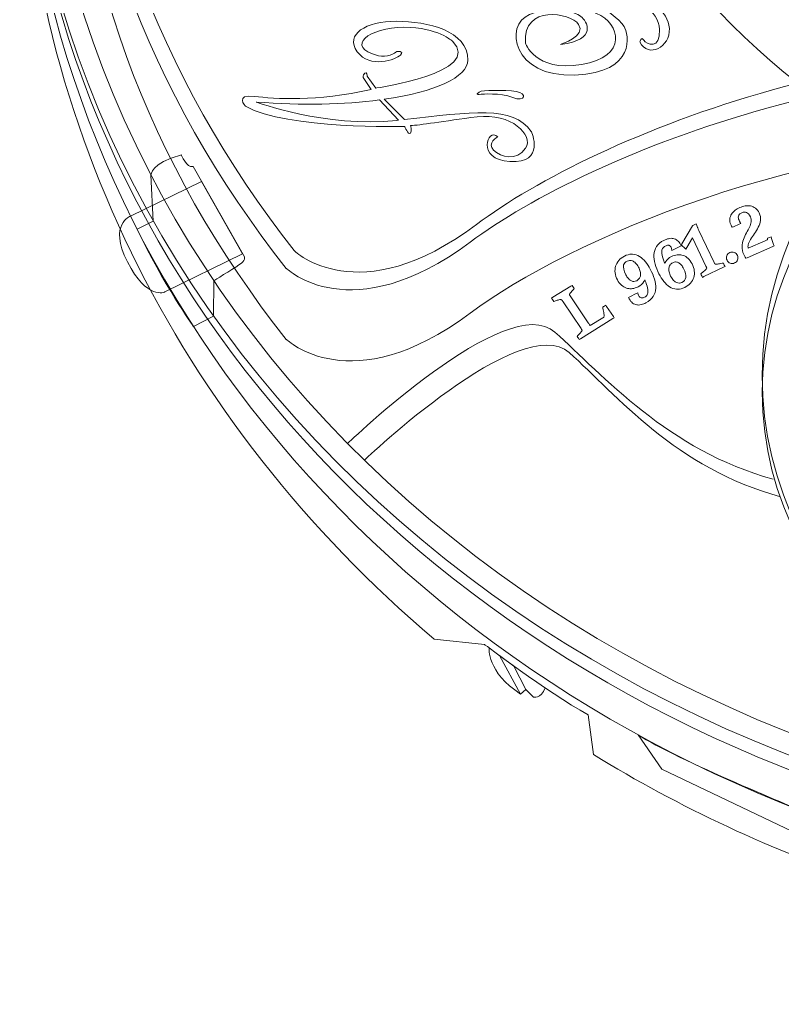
# Model space of a CAD drawing. Header units: inches. Extents: x 21 to 2992, y -2900 to -112.
# Drawn here: x 21 to 890, y -2900 to -1766 of the extents above; entities that cross this region are included whole.
import ezdxf

# ---------------------------------------------------------------- set-up
doc = ezdxf.new("R2010")
doc.units = ezdxf.units.IN
doc.header["$MEASUREMENT"] = 0
doc.layers.add('Layer 1', color=7, linetype='Continuous')

msp = doc.modelspace()

# ---------------------------------------------------------------- linework, layer by layer
at = {"layer": 'Layer 1', "color": 7, "lineweight": 18}
msp.add_lwpolyline([(567.9, -2490.9), (592.2, -2535), (598.1, -2529.7), (584.5, -2503), (567.9, -2490.9)], dxfattribs=at)
for points, knots in [([(2850.4, -965.8), (2850.4, -965.8), (2856.2, -964.2), (2856.2, -964.2), (2673.2, -469.9), (2137.8, -112.1), (1505.9, -112.1), (1303.1, -112.1), (1110.3, -149), (935.9, -215.3), (935.9, -215.4), (935.9, -215.4), (936, -215.5), (908.5, -228), (916, -241.6), (916, -241.6), (916, -241.6), (920.9, -284), (920.9, -284), (910.3, -286.3), (907.2, -297.7), (907.2, -297.7), (923.4, -314), (927, -331.4), (926.8, -344.3), (904.9, -372.1), (870.6, -390), (831.9, -390), (781.8, -390), (738.8, -359.8), (721, -317.1), (339.6, -536.9), (88.2, -912.5), (88.2, -1338.8), (88.2, -1594.8), (178.9, -1832.4), (333.9, -2029.1), (333.9, -2029.1), (406.8, -2100.6), (541.8, -1999.3), (676.8, -1897.9), (1030.2, -1753.2), (1372, -1814), (1372, -1814), (1502.7, -1829.9), (1708.1, -1622.9), (1708.1, -1622.9), (1902.5, -1459.9), (2204.2, -1466.6), (2204.2, -1466.6), (2434, -1242.7), (2794, -1262), (2794.1, -1262), (2980.6, -1274.7), (2850.4, -965.8)], [0, 0, 0, 0, 1, 1, 1, 2, 2, 2, 3, 3, 3, 4, 4, 4, 5, 5, 5, 6, 6, 6, 7, 7, 7, 8, 8, 8, 9, 9, 9, 10, 10, 10, 11, 11, 11, 12, 12, 12, 13, 13, 13, 14, 14, 14, 15, 15, 15, 16, 16, 16, 17, 17, 17, 18, 18, 18, 18]), ([(1499.5, -132.4), (1292, -132.4), (1094.5, -170.6), (915.4, -239.6), (915.6, -240.8), (916.1, -241.6), (916.1, -241.6), (916.1, -241.6), (921, -284), (921, -284), (910.3, -286.3), (907.2, -297.7), (907.2, -297.7), (923.4, -314), (927.1, -331.4), (926.8, -344.3), (904.9, -372.1), (870.6, -390), (831.9, -390), (785.9, -390), (746, -364.7), (726, -327.5), (303, -560.2), (21, -977.8), (21, -1454.5), (21, -2015.5), (411.8, -2494.9), (963.3, -2686.9), (1017.2, -2733.7), (1134.7, -2812.6), (1338.3, -2841.7), (1472.9, -2860.9), (1640.4, -2812.8), (1789.6, -2751.1), (2467.2, -2630.5), (2978, -2095.8), (2978, -1454.5), (2978, -724.3), (2316, -132.4), (1499.5, -132.4)], [0, 0, 0, 0, 1, 1, 1, 2, 2, 2, 3, 3, 3, 4, 4, 4, 5, 5, 5, 6, 6, 6, 7, 7, 7, 8, 8, 8, 9, 9, 9, 10, 10, 10, 11, 11, 11, 12, 12, 12, 13, 13, 13, 13]), ([(1499.5, -132.4), (1291.9, -132.4), (1094.3, -169.8), (915.1, -237.2), (915.1, -239.9), (916.1, -241.6), (916.1, -241.6), (916.1, -241.6), (921, -284), (921, -284), (910.3, -286.3), (907.2, -297.7), (907.2, -297.7), (923.4, -314), (927.1, -331.4), (926.8, -344.3), (904.9, -372.1), (870.6, -390), (831.9, -390), (784.5, -390), (743.5, -363.1), (724.2, -324), (302.2, -551.5), (21, -959.1), (21, -1424.1), (21, -2137.5), (682.9, -2715.9), (1499.5, -2715.9), (2316, -2715.9), (2978, -2137.5), (2978, -1424.1), (2978, -710.7), (2316, -132.4), (1499.5, -132.4)], [0, 0, 0, 0, 1, 1, 1, 2, 2, 2, 3, 3, 3, 4, 4, 4, 5, 5, 5, 6, 6, 6, 7, 7, 7, 8, 8, 8, 9, 9, 9, 10, 10, 10, 11, 11, 11, 11]), ([(1499.5, -132.4), (1291.9, -132.4), (1094.4, -170), (915.1, -237.9), (915.3, -240.2), (916, -241.6), (916, -241.6), (916, -241.6), (920.9, -284), (920.9, -284), (910.3, -286.3), (907.2, -297.7), (907.2, -297.7), (923.4, -314), (927, -331.4), (926.8, -344.3), (904.9, -372.1), (870.6, -390), (831.9, -390), (784.9, -390), (744.3, -363.5), (724.7, -325.1), (302.4, -554), (21, -964.5), (21, -1432.9), (21, -1994.1), (425.2, -2472.3), (991.5, -2654.5), (1053.9, -2701), (1164.9, -2761.9), (1338.3, -2786.7), (1457.7, -2803.7), (1602.9, -2767.9), (1738.3, -2716.4), (2441.3, -2616), (2978, -2079.6), (2978, -1432.9), (2978, -714.6), (2316, -132.4), (1499.5, -132.4)], [0, 0, 0, 0, 1, 1, 1, 2, 2, 2, 3, 3, 3, 4, 4, 4, 5, 5, 5, 6, 6, 6, 7, 7, 7, 8, 8, 8, 9, 9, 9, 10, 10, 10, 11, 11, 11, 12, 12, 12, 13, 13, 13, 13]), ([(1499.5, -132.4), (1292.3, -132.4), (1095, -171.3), (916.1, -241.6), (916.1, -241.6), (921, -284), (921, -284), (910.3, -286.3), (907.2, -297.7), (907.2, -297.7), (923.4, -314), (927.1, -331.4), (926.8, -344.3), (904.9, -372.1), (870.6, -390), (831.9, -390), (787.3, -390), (748.4, -366.1), (727.8, -330.7), (303.8, -568.1), (21, -995.3), (21, -1482.8), (21, -1873.7), (202.8, -2225.7), (493.4, -2472.3), (493.4, -2472.3), (551.1, -2478.4), (551.1, -2478.4), (551.1, -2478.4), (621.3, -2531.9), (669.1, -2558.7), (669.1, -2558.7), (675.4, -2604.1), (675.4, -2604.1), (773.2, -2664.2), (879.2, -2713.9), (991.7, -2751.4), (1054.1, -2797.9), (1165, -2858.7), (1338.3, -2883.5), (1454.6, -2900.1), (1595.4, -2866.5), (1727.8, -2817.2), (2435.9, -2716.9), (2978, -2157.7), (2978, -1482.8), (2978, -737), (2316, -132.4), (1499.5, -132.4)], [0, 0, 0, 0, 1, 1, 1, 2, 2, 2, 3, 3, 3, 4, 4, 4, 5, 5, 5, 6, 6, 6, 7, 7, 7, 8, 8, 8, 9, 9, 9, 10, 10, 10, 11, 11, 11, 12, 12, 12, 13, 13, 13, 14, 14, 14, 15, 15, 15, 16, 16, 16, 16]), ([(1491.2, -132.4), (1286.5, -132.4), (1091.7, -169.7), (915.1, -237), (915.1, -239.8), (916, -241.6), (916, -241.6), (916, -241.6), (920.9, -284), (920.9, -284), (910.3, -286.3), (907.2, -297.7), (907.2, -297.7), (923.4, -314), (927, -331.4), (926.8, -344.3), (904.9, -372.1), (870.6, -390), (831.9, -390), (784.9, -390), (744.2, -363.5), (724.7, -325), (313.2, -550.7), (39.4, -952.8), (39.4, -1411.1), (39.4, -2117.4), (689.4, -2689.9), (1491.2, -2689.9), (1665.3, -2689.9), (1832.1, -2662.9), (1986.8, -2613.5), (1986.8, -2596.9), (1988.9, -2572.5), (1988.9, -2572.5), (2355.5, -2447.3), (2471.4, -2310.9), (2471.4, -2310.9), (2329.5, -2211.6), (2417.6, -2129.9), (2417.6, -2129.9), (2538.2, -2032.5), (2655.2, -2175.4), (2655.3, -2175.5), (2836, -1962.3), (2943, -1697.7), (2943, -1411.2), (2943.1, -704.9), (2293, -132.4), (1491.2, -132.4)], [0, 0, 0, 0, 1, 1, 1, 2, 2, 2, 3, 3, 3, 4, 4, 4, 5, 5, 5, 6, 6, 6, 7, 7, 7, 8, 8, 8, 9, 9, 9, 10, 10, 10, 11, 11, 11, 12, 12, 12, 13, 13, 13, 14, 14, 14, 15, 15, 15, 16, 16, 16, 16]), ([(2860.9, -986.1), (2860.9, -986.1), (2866.7, -984.4), (2866.7, -984.4), (2682.3, -490.2), (2142.8, -132.4), (1506, -132.4), (1295.6, -132.4), (1095.9, -171.4), (916, -241.5), (916, -241.6), (916, -241.6), (916, -241.6), (916, -241.6), (920.9, -284), (920.9, -284), (910.3, -286.3), (907.2, -297.7), (907.2, -297.7), (923.4, -314), (927, -331.4), (926.8, -344.3), (904.9, -372.1), (870.6, -390), (831.9, -390), (787.1, -390), (748.1, -365.9), (727.6, -330.3), (336.2, -549.1), (77.4, -928.1), (77.4, -1359), (77.4, -1615), (168.7, -1852.7), (324.9, -2049.4), (325, -2049.4), (398.4, -2120.8), (534.5, -2019.5), (670.5, -1918.2), (1026.6, -1773.5), (1371.1, -1834.3), (1371.1, -1834.3), (1502.8, -1850.2), (1709.8, -1643.2), (1709.8, -1643.2), (1905.7, -1480.1), (2209.7, -1486.9), (2209.7, -1486.9), (2441.2, -1263), (2804.1, -1282.3), (2804.1, -1282.3), (2992, -1294.9), (2860.9, -986.1)], [0, 0, 0, 0, 1, 1, 1, 2, 2, 2, 3, 3, 3, 4, 4, 4, 5, 5, 5, 6, 6, 6, 7, 7, 7, 8, 8, 8, 9, 9, 9, 10, 10, 10, 11, 11, 11, 12, 12, 12, 13, 13, 13, 14, 14, 14, 15, 15, 15, 16, 16, 16, 17, 17, 17, 17]), ([(2860.9, -1067.1), (2860.9, -1067.1), (2866.7, -1065.5), (2866.7, -1065.5), (2682.3, -571.2), (2142.8, -213.4), (1506, -213.4), (1298.1, -213.4), (1100.5, -251.6), (922.3, -320.2), (925.9, -328.9), (926.9, -337.3), (926.8, -344.3), (904.9, -372.1), (870.6, -390), (831.9, -390), (815.4, -390), (799.6, -386.7), (785.3, -380.8), (361.8, -593.6), (77.4, -988.3), (77.4, -1440.1), (77.4, -1696.1), (168.7, -1933.8), (324.9, -2130.4), (325, -2130.4), (398.4, -2201.9), (534.5, -2100.6), (647.7, -2016.3), (913.4, -1901.8), (1198, -1900.9), (1198, -1900.9), (1198, -1882.8), (1198, -1882.8), (1198, -1882.8), (1321, -1883.5), (1372.4, -1892.9), (1372.4, -1892.9), (1422.4, -1891.6), (1450.8, -1872.6), (1450.8, -1872.6), (1450.8, -1859.1), (1450.8, -1859.1), (1450.8, -1859.1), (1571.2, -1813.8), (1632.7, -1752.3), (1694.2, -1690.8), (1790.8, -1634), (1790.8, -1634), (1790.8, -1634), (1790.8, -1641.5), (1790.8, -1641.5), (1790.8, -1641.5), (1861.8, -1608.3), (1861.8, -1608.3), (1861.8, -1608.3), (1876.7, -1601.6), (1876.7, -1593.5), (1876.7, -1593.5), (1899.7, -1575.2), (1999.1, -1550.9), (1999.1, -1550.9), (2010.5, -1549), (2010.5, -1527.9), (2010.5, -1527.9), (2056.5, -1508.3), (2207.9, -1505.6), (2207.9, -1505.6), (2218.1, -1507.6), (2226.2, -1499.5), (2234.3, -1491.4), (2363.4, -1356.2), (2610.1, -1317.7), (2610.1, -1317.7), (2610.1, -1369.7), (2610.1, -1369.7), (2610.1, -1369.7), (2611.6, -1375.4), (2624.4, -1373.4), (2624.4, -1373.4), (2624.4, -1373.4), (2624.4, -1373.4), (2679.8, -1364.2), (2739.9, -1360), (2804.1, -1363.4), (2804.1, -1363.3), (2992, -1376), (2860.9, -1067.1)], [0, 0, 0, 0, 1, 1, 1, 2, 2, 2, 3, 3, 3, 4, 4, 4, 5, 5, 5, 6, 6, 6, 7, 7, 7, 8, 8, 8, 9, 9, 9, 10, 10, 10, 11, 11, 11, 12, 12, 12, 13, 13, 13, 14, 14, 14, 15, 15, 15, 16, 16, 16, 17, 17, 17, 18, 18, 18, 19, 19, 19, 20, 20, 20, 21, 21, 21, 22, 22, 22, 23, 23, 23, 24, 24, 24, 25, 25, 25, 26, 26, 26, 27, 27, 27, 28, 28, 28, 29, 29, 29, 29]), ([(1491.2, -569.2), (1015.6, -569.2), (630, -896.4), (630, -1300.1), (630, -1513), (737.2, -1704.5), (908.3, -1838.1), (1049.7, -1802.1), (1212.1, -1785.6), (1372, -1814), (1372, -1814), (1502.7, -1829.9), (1708.1, -1622.9), (1708.1, -1622.9), (1902.5, -1459.9), (2204.2, -1466.6), (2204.2, -1466.6), (2256.1, -1416.1), (2349, -1365.2), (2351.3, -1343.7), (2352.5, -1322.1), (2352.5, -1300.1), (2352.5, -896.4), (1966.9, -569.2), (1491.2, -569.2)], [0, 0, 0, 0, 1, 1, 1, 2, 2, 2, 3, 3, 3, 4, 4, 4, 5, 5, 5, 6, 6, 6, 7, 7, 7, 8, 8, 8, 8]), ([(637.8, -1793.8), (637.8, -1793.8), (667.2, -1784.4), (658.3, -1771), (649.5, -1757.6), (594.2, -1748.2), (597.6, -1792.1), (597.6, -1792.1), (608.1, -1825.5), (661.5, -1816.9), (714.8, -1808.4), (706.2, -1769.6), (678.8, -1758.5), (678.8, -1758.5), (673.4, -1756.2), (677.4, -1752.2), (677.4, -1752.2), (648.6, -1752.2), (648.9, -1743.7), (649.2, -1735.1), (657.2, -1738.8), (669.1, -1739.1), (681.1, -1739.4), (705.1, -1739.4), (707.9, -1737.4), (707.9, -1737.4), (676.8, -1727.4), (672, -1727.1), (672, -1727.1), (604.4, -1738.2), (578.2, -1735.7), (552, -1733.1), (544.8, -1713.4), (557.1, -1706.9), (569.4, -1700.3), (592.2, -1698.9), (610.1, -1705.8), (628.1, -1712.6), (636.9, -1718.6), (658.3, -1716), (679.7, -1713.4), (701.4, -1701.2), (690, -1692.3), (678.5, -1683.5), (672.6, -1682.9), (671.4, -1682.1), (670.3, -1681.2), (669.1, -1676.9), (674.8, -1677.5), (680.5, -1678.1), (699.9, -1686.4), (705.3, -1693.5), (710.8, -1700.6), (705.6, -1718.9), (680.5, -1724.3), (680.5, -1724.3), (711.3, -1732), (724.5, -1736.8), (737.6, -1741.7), (760.7, -1755.1), (761.8, -1775.9), (762.9, -1796.7), (737.9, -1810.4), (728.2, -1791), (728.2, -1791), (729.9, -1784.2), (732.7, -1789), (735.6, -1793.8), (751.8, -1800.4), (750.7, -1777), (749.5, -1753.6), (724.2, -1741.1), (704.8, -1747.4), (695.1, -1749.7), (686.3, -1751.1), (684.8, -1751.1), (684.8, -1751.1), (705.1, -1765.1), (710.2, -1773.3), (715.3, -1781.6), (725, -1826.1), (654, -1828.9), (583, -1831.8), (572.8, -1771.6), (602.2, -1759.9), (631.5, -1748.2), (653.8, -1756.8), (660.9, -1761.9), (668, -1767), (680.3, -1789), (637.8, -1793.8)], [0, 0, 0, 0, 1, 1, 1, 2, 2, 2, 3, 3, 3, 4, 4, 4, 5, 5, 5, 6, 6, 6, 7, 7, 7, 8, 8, 8, 9, 9, 9, 10, 10, 10, 11, 11, 11, 12, 12, 12, 13, 13, 13, 14, 14, 14, 15, 15, 15, 16, 16, 16, 17, 17, 17, 18, 18, 18, 19, 19, 19, 20, 20, 20, 21, 21, 21, 22, 22, 22, 23, 23, 23, 24, 24, 24, 25, 25, 25, 26, 26, 26, 27, 27, 27, 28, 28, 28, 29, 29, 29, 30, 30, 30, 30]), ([(1411, -1712.4), (1711, -1712.4), (1954.3, -1917.9), (1954.3, -2171.4), (1954.3, -2424.9), (1711, -2630.4), (1411, -2630.4), (1110.9, -2630.4), (867.6, -2424.9), (867.6, -2171.4), (867.6, -1917.9), (1110.9, -1712.4), (1411, -1712.4)], [0, 0, 0, 0, 1, 1, 1, 2, 2, 2, 3, 3, 3, 4, 4, 4, 4]), ([(1411, -1750.6), (1711, -1750.6), (1954.2, -1947.5), (1954.2, -2190.5), (1954.2, -2433.4), (1711, -2630.4), (1411, -2630.4), (1111, -2630.4), (867.8, -2433.4), (867.8, -2190.5), (867.8, -1947.5), (1111, -1750.6), (1411, -1750.6)], [0, 0, 0, 0, 1, 1, 1, 2, 2, 2, 3, 3, 3, 4, 4, 4, 4]), ([(604.3, -1893.2), (583.4, -1862.9), (535.9, -1871.2), (459.7, -1879.6), (459.7, -1879.6), (436.6, -1856.5), (436.6, -1856.5), (494.3, -1848.1), (531.9, -1831.3), (531.9, -1811.7), (531.9, -1778.2), (485.9, -1767.5), (450.6, -1767.5), (415.3, -1767.5), (391.6, -1782.3), (405.8, -1802.2), (420.1, -1822.1), (450.2, -1810.9), (455.1, -1806), (460, -1801.1), (450.9, -1801.9), (450.9, -1801.9), (448.9, -1804), (439.4, -1809.3), (429.9, -1806.9), (389.8, -1796.5), (420.1, -1774.3), (459, -1774.3), (497.8, -1774.3), (514.4, -1790.3), (514.4, -1790.3), (550.2, -1826.1), (426.9, -1843.7), (426.9, -1843.7), (426.9, -1843.7), (417.1, -1830.1), (417.1, -1830.1), (417.1, -1830.1), (417.1, -1824.1), (414.5, -1826.8), (411.8, -1829.5), (412.7, -1831.6), (412.7, -1831.6), (412.7, -1831.6), (421.6, -1845.2), (421.6, -1845.2), (359.6, -1859.8), (311.3, -1855.8), (288.4, -1853.2), (265.4, -1850.6), (278.3, -1864.5), (278.3, -1864.5), (325.8, -1891.1), (459.7, -1887.4), (459.7, -1887.4), (459.7, -1887.4), (464.1, -1897.6), (466.5, -1895.2), (468.8, -1892.9), (466.5, -1886.4), (466.5, -1886.4), (476.9, -1886.4), (504, -1881.2), (542.6, -1876.5), (581.1, -1871.8), (607.7, -1897.3), (597.8, -1912.4), (587.9, -1927.6), (569.4, -1922.6), (561.3, -1914.5), (553.2, -1906.5), (566, -1899.4), (566, -1899.4), (554.3, -1887.7), (540.9, -1925.5), (580, -1927.6), (621.2, -1929.9), (604.3, -1893.2), (604.3, -1893.2)], [0, 0, 0, 0, 1, 1, 1, 2, 2, 2, 3, 3, 3, 4, 4, 4, 5, 5, 5, 6, 6, 6, 7, 7, 7, 8, 8, 8, 9, 9, 9, 10, 10, 10, 11, 11, 11, 12, 12, 12, 13, 13, 13, 14, 14, 14, 15, 15, 15, 16, 16, 16, 17, 17, 17, 18, 18, 18, 19, 19, 19, 20, 20, 20, 21, 21, 21, 22, 22, 22, 23, 23, 23, 24, 24, 24, 25, 25, 25, 26, 26, 26, 26]), ([(547.3, -1850.8), (547.3, -1850.8), (569.1, -1848.7), (583.2, -1854.5), (597.3, -1860.3), (600.3, -1849.3), (587.2, -1847.5), (574, -1845.6), (547, -1846.2), (545.5, -1847.8), (544, -1849.3), (539.1, -1851.5), (547.3, -1850.8)], [0, 0, 0, 0, 1, 1, 1, 2, 2, 2, 3, 3, 3, 4, 4, 4, 4]), ([(450.8, -1880.6), (369.4, -1889.3), (290.5, -1859.6), (290.5, -1859.6), (342.7, -1863.9), (391.3, -1862.5), (431.1, -1857.2), (431.1, -1857.2), (453, -1880.3), (453, -1880.3), (452.3, -1880.4), (451.6, -1880.5), (450.8, -1880.6)], [0, 0, 0, 0, 1, 1, 1, 2, 2, 2, 3, 3, 3, 4, 4, 4, 4]), ([(205.2, -1919.8), (205.2, -1919.8), (210.8, -1935.2), (218.5, -1933.1), (218.5, -1933.1), (277, -2036.3), (277, -2036.3), (277, -2036.3), (279.4, -2040.1), (270.9, -2045.5), (262.4, -2050.9), (242.3, -2063.5), (242.3, -2063.5), (242.3, -2063.5), (241.9, -2103.8), (241.9, -2103.8), (241.9, -2103.8), (218.9, -2115.7), (218.9, -2115.7), (218.9, -2115.7), (184.1, -2066.2), (154.7, -2004.8), (154.7, -2004.8), (173.1, -1995.5), (173.1, -1995.5), (173.1, -1995.5), (170.5, -1942.9), (170.5, -1942.9), (170.5, -1942.9), (169.8, -1929.3), (205.2, -1919.8)], [0, 0, 0, 0, 1, 1, 1, 2, 2, 2, 3, 3, 3, 4, 4, 4, 5, 5, 5, 6, 6, 6, 7, 7, 7, 8, 8, 8, 9, 9, 9, 10, 10, 10, 10]), ([(228.1, -1950.1), (228.1, -1950.1), (147.2, -1989.9), (147.2, -1989.9), (147.2, -1989.9), (121.6, -1998.2), (143.6, -2042), (165.7, -2085.8), (186.3, -2076.3), (186.3, -2076.3), (186.3, -2076.3), (275, -2032.9), (275, -2032.9), (275, -2032.9), (228.1, -1950.1), (228.1, -1950.1)], [0, 0, 0, 0, 1, 1, 1, 2, 2, 2, 3, 3, 3, 4, 4, 4, 5, 5, 5, 5]), ([(880.6, -2022.3), (880.6, -2022.3), (878.4, -2015.2), (878.4, -2015.2), (878.4, -2015.2), (877.8, -2013.3), (877.8, -2013.3), (877.8, -2013.3), (876, -2014.1), (876, -2014.1), (876, -2014.1), (874.9, -2014.6), (874.9, -2014.6), (874.9, -2014.6), (873.9, -2015.1), (873.9, -2015.1), (873.9, -2015.1), (873.9, -2016.2), (873.9, -2016.2), (873.9, -2016.2), (873.6, -2017), (871.1, -2018.1), (871.1, -2018.1), (851.7, -2026.5), (851.7, -2026.5), (851.4, -2025.2), (851.4, -2023.9), (851.8, -2022.5), (852.3, -2020.5), (853.2, -2018.4), (854.4, -2016.3), (855.7, -2014.1), (857.2, -2011.9), (858.8, -2009.7), (860.5, -2007.4), (862, -2004.9), (863.3, -2002.4), (864.5, -1999.9), (865.4, -1997.3), (865.8, -1994.7), (866.2, -1991.8), (865.7, -1988.9), (864.3, -1986), (863.2, -1983.7), (861.8, -1981.9), (860.1, -1980.7), (858.3, -1979.4), (856.4, -1978.6), (854.4, -1978.2), (853.4, -1978), (852.4, -1977.9), (851.3, -1977.9), (850.3, -1977.9), (849.3, -1978), (848.2, -1978.2), (846.1, -1978.6), (844.1, -1979.2), (842.1, -1980), (840.2, -1980.9), (838.4, -1981.9), (836.8, -1983.1), (835.2, -1984.4), (833.8, -1985.9), (832.7, -1987.5), (831.6, -1989.2), (831, -1991.1), (830.7, -1993.1), (830.5, -1995.2), (830.9, -1997.3), (831.9, -1999.5), (831.9, -1999.5), (832.2, -2000.2), (832.2, -2000.2), (832.3, -2000.4), (832.5, -2000.7), (832.8, -2001.2), (832.8, -2001.2), (833.6, -2002.5), (833.6, -2002.5), (833.6, -2002.5), (835, -2001.9), (835, -2001.9), (835, -2001.9), (841.6, -1999.1), (841.6, -1999.1), (841.6, -1999.1), (843.4, -1998.3), (843.4, -1998.3), (843.4, -1998.3), (842.4, -1996.6), (842.4, -1996.6), (842.2, -1996.2), (842, -1995.9), (841.8, -1995.6), (841.8, -1995.6), (841.5, -1994.8), (841.5, -1994.8), (841.5, -1994.8), (841.3, -1994.4), (841.3, -1994.4), (840.9, -1993.6), (840.7, -1992.8), (840.6, -1992), (840.4, -1991.2), (840.5, -1990.5), (840.7, -1989.7), (840.9, -1989), (841.3, -1988.3), (841.8, -1987.7), (842.5, -1987), (843.4, -1986.4), (844.6, -1985.9), (845.6, -1985.4), (846.6, -1985.2), (847.5, -1985.2), (848.2, -1985.2), (849, -1985.4), (849.8, -1985.6), (851.4, -1986.2), (852.9, -1987.9), (854.2, -1990.6), (855.1, -1992.5), (855.4, -1994.3), (855.1, -1996.1), (854.8, -1998.1), (854.2, -2000.2), (853.2, -2002.3), (852.2, -2004.4), (851.1, -2006.7), (849.8, -2008.9), (848.4, -2011.3), (847.3, -2013.8), (846.3, -2016.3), (845.4, -2018.9), (844.8, -2021.7), (844.7, -2024.5), (844.6, -2027.5), (845.3, -2030.5), (846.7, -2033.6), (847, -2034.2), (847.3, -2034.7), (847.5, -2035.1), (847.7, -2035.6), (848, -2036), (848.3, -2036.5), (848.3, -2036.5), (849.1, -2037.8), (849.1, -2037.8), (849.1, -2037.8), (850.4, -2037.2), (850.4, -2037.2), (850.4, -2037.2), (879.7, -2024.4), (879.7, -2024.4), (879.7, -2024.4), (881.2, -2023.8), (881.2, -2023.8), (881.2, -2023.8), (880.6, -2022.3), (880.6, -2022.3)], [0, 0, 0, 0, 1, 1, 1, 2, 2, 2, 3, 3, 3, 4, 4, 4, 5, 5, 5, 6, 6, 6, 7, 7, 7, 8, 8, 8, 9, 9, 9, 10, 10, 10, 11, 11, 11, 12, 12, 12, 13, 13, 13, 14, 14, 14, 15, 15, 15, 16, 16, 16, 17, 17, 17, 18, 18, 18, 19, 19, 19, 20, 20, 20, 21, 21, 21, 22, 22, 22, 23, 23, 23, 24, 24, 24, 25, 25, 25, 26, 26, 26, 27, 27, 27, 28, 28, 28, 29, 29, 29, 30, 30, 30, 31, 31, 31, 32, 32, 32, 33, 33, 33, 34, 34, 34, 35, 35, 35, 36, 36, 36, 37, 37, 37, 38, 38, 38, 39, 39, 39, 40, 40, 40, 41, 41, 41, 42, 42, 42, 43, 43, 43, 44, 44, 44, 45, 45, 45, 46, 46, 46, 47, 47, 47, 48, 48, 48, 49, 49, 49, 50, 50, 50, 51, 51, 51, 52, 52, 52, 53, 53, 53, 53]), ([(824, -2044.5), (824, -2044.5), (823.4, -2043.3), (823.4, -2043.3), (823.4, -2043.3), (822.1, -2043.6), (822.1, -2043.6), (819.9, -2044), (818.1, -2044.3), (816.9, -2044.5), (816.2, -2044.6), (815.6, -2044.6), (815.1, -2044.6), (814.9, -2044.6), (814.6, -2044.6), (814.5, -2044.6), (814, -2044.5), (813.9, -2044.4), (813.9, -2044.3), (813.7, -2044.1), (813.3, -2043.5), (812.8, -2042.5), (812.8, -2042.5), (795.5, -2006.1), (795.5, -2006.1), (795, -2005.2), (794.6, -2004.2), (794.3, -2003.3), (794.3, -2003.3), (794.1, -2002.8), (794.1, -2002.8), (794.1, -2002.8), (793.2, -2000.3), (793.2, -2000.3), (793.2, -2000.3), (792.5, -1998.5), (792.5, -1998.5), (792.5, -1998.5), (790.8, -1999.3), (790.8, -1999.3), (790.8, -1999.3), (789.2, -2000.1), (789.2, -2000.1), (789.2, -2000.1), (788.7, -2000.3), (788.7, -2000.3), (788.7, -2000.3), (788.4, -2000.7), (788.4, -2000.7), (788.4, -2000.7), (776.2, -2021.5), (776.2, -2021.5), (776.2, -2021.5), (775.5, -2022.7), (775.5, -2022.7), (775.5, -2022.7), (776.5, -2023.6), (776.5, -2023.6), (776.5, -2023.6), (779, -2026), (779, -2026), (779, -2026), (780.6, -2027.6), (780.6, -2027.6), (780.6, -2027.6), (781.7, -2025.7), (781.7, -2025.7), (781.7, -2025.7), (788.2, -2014.7), (788.2, -2014.7), (788.2, -2014.7), (803.6, -2046.9), (803.6, -2046.9), (804, -2047.8), (804.2, -2048.4), (804.4, -2048.9), (804.4, -2049), (804.3, -2049.2), (804.2, -2049.5), (804, -2049.8), (803.6, -2050.4), (802.6, -2051.3), (801.7, -2052.2), (800.4, -2053.3), (798.6, -2054.8), (798.6, -2054.8), (797.6, -2055.7), (797.6, -2055.7), (797.6, -2055.7), (798.2, -2056.9), (798.2, -2056.9), (798.2, -2056.9), (798.7, -2058), (798.7, -2058), (798.7, -2058), (799.5, -2059.6), (799.5, -2059.6), (799.5, -2059.6), (801.1, -2058.8), (801.1, -2058.8), (801.1, -2058.8), (823.7, -2048), (823.7, -2048), (823.7, -2048), (825.3, -2047.3), (825.3, -2047.3), (825.3, -2047.3), (824.5, -2045.7), (824.5, -2045.7), (824.5, -2045.7), (824, -2044.5), (824, -2044.5)], [0, 0, 0, 0, 1, 1, 1, 2, 2, 2, 3, 3, 3, 4, 4, 4, 5, 5, 5, 6, 6, 6, 7, 7, 7, 8, 8, 8, 9, 9, 9, 10, 10, 10, 11, 11, 11, 12, 12, 12, 13, 13, 13, 14, 14, 14, 15, 15, 15, 16, 16, 16, 17, 17, 17, 18, 18, 18, 19, 19, 19, 20, 20, 20, 21, 21, 21, 22, 22, 22, 23, 23, 23, 24, 24, 24, 25, 25, 25, 26, 26, 26, 27, 27, 27, 28, 28, 28, 29, 29, 29, 30, 30, 30, 31, 31, 31, 32, 32, 32, 33, 33, 33, 34, 34, 34, 35, 35, 35, 36, 36, 36, 37, 37, 37, 37]), ([(787.8, -2044.3), (786.6, -2041.8), (785, -2039.7), (783.3, -2038.1), (781.5, -2036.5), (779.5, -2035.3), (777.4, -2034.6), (775.8, -2034.1), (774.1, -2033.8), (772.4, -2033.8), (771.9, -2033.8), (771.4, -2033.8), (770.8, -2033.9), (768.6, -2034.1), (766.4, -2034.7), (764.2, -2035.8), (761.3, -2037.2), (759.1, -2039.2), (757.7, -2041.6), (757.2, -2042.3), (756.9, -2043.1), (756.6, -2043.9), (755.7, -2041.8), (755.1, -2039.9), (754.6, -2038.3), (753.7, -2035.4), (753.2, -2032.9), (753.1, -2030.9), (753.1, -2029.1), (753.4, -2027.7), (754.1, -2026.6), (754.8, -2025.5), (755.8, -2024.6), (757.2, -2023.9), (758.5, -2023.3), (759.6, -2023), (760.6, -2023), (760.8, -2023), (761, -2023), (761.2, -2023), (761.6, -2023.1), (762.6, -2023.2), (763.7, -2025.3), (763.7, -2025.3), (763.8, -2025.6), (763.8, -2025.6), (763.8, -2025.6), (764.1, -2026.2), (764.1, -2026.2), (764.2, -2026.4), (764.3, -2026.6), (764.3, -2026.8), (764.3, -2026.8), (764.8, -2029), (764.8, -2029), (764.8, -2029), (766.8, -2028), (766.8, -2028), (766.8, -2028), (773.9, -2024.5), (773.9, -2024.5), (773.9, -2024.5), (775.4, -2023.7), (775.4, -2023.7), (775.4, -2023.7), (774.6, -2022.2), (774.6, -2022.2), (773.6, -2020.1), (772.4, -2018.5), (770.9, -2017.4), (769.5, -2016.3), (767.9, -2015.6), (766.1, -2015.3), (765.5, -2015.1), (764.8, -2015.1), (764.1, -2015.1), (763, -2015.1), (762, -2015.2), (760.9, -2015.5), (759.2, -2015.9), (757.4, -2016.5), (755.7, -2017.4), (751.9, -2019.2), (749.1, -2021.6), (747.3, -2024.5), (745.5, -2027.3), (744.4, -2030.4), (744.2, -2033.8), (744, -2037.1), (744.5, -2040.7), (745.6, -2044.4), (746.7, -2048), (748.2, -2051.8), (750, -2055.6), (751.6, -2058.8), (753.4, -2061.6), (755.4, -2064.2), (757.4, -2066.8), (759.7, -2068.9), (762.1, -2070.4), (764.5, -2071.9), (767.3, -2072.8), (770.1, -2073.1), (770.5, -2073.1), (770.9, -2073.1), (771.3, -2073.1), (773.8, -2073.1), (776.5, -2072.5), (779.3, -2071.1), (781.9, -2069.8), (784.1, -2068.1), (785.9, -2066.2), (787.6, -2064.3), (788.9, -2062.1), (789.6, -2059.7), (790.4, -2057.3), (790.6, -2054.8), (790.3, -2052.2), (790, -2049.6), (789.1, -2046.9), (787.8, -2044.3)], [0, 0, 0, 0, 1, 1, 1, 2, 2, 2, 3, 3, 3, 4, 4, 4, 5, 5, 5, 6, 6, 6, 7, 7, 7, 8, 8, 8, 9, 9, 9, 10, 10, 10, 11, 11, 11, 12, 12, 12, 13, 13, 13, 14, 14, 14, 15, 15, 15, 16, 16, 16, 17, 17, 17, 18, 18, 18, 19, 19, 19, 20, 20, 20, 21, 21, 21, 22, 22, 22, 23, 23, 23, 24, 24, 24, 25, 25, 25, 26, 26, 26, 27, 27, 27, 28, 28, 28, 29, 29, 29, 30, 30, 30, 31, 31, 31, 32, 32, 32, 33, 33, 33, 34, 34, 34, 35, 35, 35, 36, 36, 36, 37, 37, 37, 38, 38, 38, 39, 39, 39, 40, 40, 40, 40]), ([(740.1, -2050.4), (738.5, -2047.3), (736.7, -2044.4), (734.6, -2041.9), (732.5, -2039.3), (730.2, -2037.2), (727.8, -2035.8), (725.3, -2034.3), (722.5, -2033.4), (719.7, -2033.2), (719.4, -2033.2), (719.1, -2033.2), (718.8, -2033.2), (716.1, -2033.2), (713.4, -2033.9), (710.6, -2035.4), (707.9, -2036.8), (705.7, -2038.5), (704, -2040.5), (702.4, -2042.5), (701.1, -2044.7), (700.5, -2047), (699.8, -2049.4), (699.6, -2051.9), (700, -2054.6), (700.3, -2057.2), (701.2, -2059.8), (702.6, -2062.4), (703.9, -2064.9), (705.4, -2067), (707.2, -2068.5), (709, -2070.1), (711, -2071.2), (713.1, -2071.9), (714.6, -2072.4), (716.2, -2072.6), (717.8, -2072.6), (718.4, -2072.6), (719, -2072.6), (719.7, -2072.5), (721.9, -2072.2), (724.1, -2071.5), (726.2, -2070.4), (729.2, -2069), (731.4, -2067), (732.8, -2064.5), (733.2, -2063.8), (733.5, -2063.1), (733.8, -2062.3), (734.6, -2064.3), (735.3, -2066.1), (735.9, -2067.8), (736.8, -2070.6), (737.3, -2073.1), (737.4, -2075.1), (737.5, -2076.9), (737.2, -2078.4), (736.6, -2079.5), (735.9, -2080.6), (734.9, -2081.5), (733.5, -2082.3), (732.5, -2082.8), (731.4, -2083.1), (730.5, -2083.1), (730.2, -2083.1), (729.9, -2083.1), (729.6, -2083), (728.6, -2082.8), (727.7, -2082.1), (726.9, -2080.6), (726.9, -2080.6), (726.6, -2079.8), (726.6, -2079.8), (726.6, -2079.8), (726.5, -2079.7), (726.4, -2079.4), (726.4, -2079.4), (725.9, -2077.2), (725.9, -2077.2), (725.9, -2077.2), (723.9, -2078.2), (723.9, -2078.2), (723.9, -2078.2), (716.8, -2081.9), (716.8, -2081.9), (716.8, -2081.9), (715.3, -2082.7), (715.3, -2082.7), (715.3, -2082.7), (716.1, -2084.3), (716.1, -2084.3), (717.2, -2086.3), (718.5, -2087.9), (719.9, -2089), (721.4, -2090.1), (723.1, -2090.8), (724.8, -2091), (725.4, -2091.1), (725.9, -2091.2), (726.5, -2091.2), (727.6, -2091.2), (728.8, -2091), (730, -2090.7), (731.7, -2090.2), (733.4, -2089.6), (735.1, -2088.7), (738.9, -2086.7), (741.7, -2084.3), (743.5, -2081.4), (745.2, -2078.6), (746.2, -2075.5), (746.4, -2072.1), (746.5, -2068.8), (746, -2065.2), (744.8, -2061.5), (743.7, -2057.9), (742.1, -2054.1), (740.1, -2050.4)], [0, 0, 0, 0, 1, 1, 1, 2, 2, 2, 3, 3, 3, 4, 4, 4, 5, 5, 5, 6, 6, 6, 7, 7, 7, 8, 8, 8, 9, 9, 9, 10, 10, 10, 11, 11, 11, 12, 12, 12, 13, 13, 13, 14, 14, 14, 15, 15, 15, 16, 16, 16, 17, 17, 17, 18, 18, 18, 19, 19, 19, 20, 20, 20, 21, 21, 21, 22, 22, 22, 23, 23, 23, 24, 24, 24, 25, 25, 25, 26, 26, 26, 27, 27, 27, 28, 28, 28, 29, 29, 29, 30, 30, 30, 31, 31, 31, 32, 32, 32, 33, 33, 33, 34, 34, 34, 35, 35, 35, 36, 36, 36, 37, 37, 37, 38, 38, 38, 39, 39, 39, 39]), ([(728.9, -2057.2), (728.8, -2058.5), (728.4, -2059.7), (727.7, -2060.7), (727, -2061.8), (726, -2062.7), (724.6, -2063.4), (723.5, -2064), (722.4, -2064.3), (721.4, -2064.3), (721.4, -2064.3), (721.1, -2064.3), (721.1, -2064.3), (719.9, -2064.2), (718.8, -2063.9), (717.7, -2063.3), (716.7, -2062.7), (715.6, -2061.8), (714.7, -2060.7), (713.7, -2059.6), (712.9, -2058.3), (712.2, -2056.9), (709.7, -2052.1), (708.9, -2048.3), (709.7, -2045.5), (710.3, -2043.7), (711.6, -2042.2), (713.8, -2041.1), (714.6, -2040.7), (715.5, -2040.5), (716.5, -2040.4), (716.7, -2040.4), (716.9, -2040.4), (717, -2040.4), (717.9, -2040.4), (718.8, -2040.5), (719.7, -2040.9), (720.9, -2041.3), (722, -2042.1), (723.2, -2043.3), (724.4, -2044.4), (725.6, -2046), (726.7, -2048.1), (727.5, -2049.7), (728.1, -2051.3), (728.5, -2052.8), (728.9, -2054.4), (729, -2055.8), (728.9, -2057.2)], [0, 0, 0, 0, 1, 1, 1, 2, 2, 2, 3, 3, 3, 4, 4, 4, 5, 5, 5, 6, 6, 6, 7, 7, 7, 8, 8, 8, 9, 9, 9, 10, 10, 10, 11, 11, 11, 12, 12, 12, 13, 13, 13, 14, 14, 14, 15, 15, 15, 16, 16, 16, 16]), ([(835.7, -2031.1), (834.9, -2030.8), (834.2, -2030.7), (833.4, -2030.7), (832.5, -2030.7), (831.6, -2030.9), (830.7, -2031.3), (829, -2032.1), (827.9, -2033.3), (827.3, -2035), (826.8, -2036.7), (826.9, -2038.4), (827.6, -2040), (828.4, -2041.8), (829.7, -2043), (831.3, -2043.5), (832, -2043.7), (832.7, -2043.9), (833.4, -2043.9), (834.4, -2043.9), (835.3, -2043.6), (836.2, -2043.2), (837.9, -2042.5), (839, -2041.2), (839.6, -2039.7), (840.3, -2038), (840.2, -2036.3), (839.4, -2034.5), (838.6, -2032.9), (837.4, -2031.7), (835.7, -2031.1)], [0, 0, 0, 0, 1, 1, 1, 2, 2, 2, 3, 3, 3, 4, 4, 4, 5, 5, 5, 6, 6, 6, 7, 7, 7, 8, 8, 8, 9, 9, 9, 10, 10, 10, 10]), ([(780.5, -2059.8), (780.1, -2062.3), (778.7, -2064.1), (776.2, -2065.4), (775.4, -2065.8), (774.4, -2066), (773.4, -2066.1), (773.4, -2066.1), (773, -2066.1), (773, -2066.1), (772.1, -2066.1), (771.1, -2065.9), (770.2, -2065.5), (769.1, -2065.1), (767.9, -2064.2), (766.7, -2063.1), (765.5, -2061.9), (764.4, -2060.3), (763.3, -2058.2), (762.6, -2056.6), (762, -2055), (761.6, -2053.4), (761.3, -2051.9), (761.2, -2050.4), (761.3, -2049.1), (761.5, -2047.8), (761.9, -2046.6), (762.6, -2045.5), (763.3, -2044.4), (764.3, -2043.5), (765.7, -2042.9), (766.8, -2042.3), (767.9, -2042), (768.8, -2042), (769, -2042), (769.1, -2042), (769.3, -2042.1), (770.5, -2042.2), (771.5, -2042.5), (772.6, -2043.2), (773.7, -2043.8), (774.7, -2044.7), (775.6, -2045.8), (776.5, -2046.9), (777.3, -2048.2), (778, -2049.6), (780.1, -2053.7), (780.9, -2057.2), (780.5, -2059.8)], [0, 0, 0, 0, 1, 1, 1, 2, 2, 2, 3, 3, 3, 4, 4, 4, 5, 5, 5, 6, 6, 6, 7, 7, 7, 8, 8, 8, 9, 9, 9, 10, 10, 10, 11, 11, 11, 12, 12, 12, 13, 13, 13, 14, 14, 14, 15, 15, 15, 16, 16, 16, 16]), ([(394.5, -2249.3), (394.5, -2249.3), (577.2, -2073.4), (631.3, -2122.1), (685.4, -2170.8), (761.1, -2257.4), (880.1, -2289.8)], [0, 0, 0, 0, 1, 1, 1, 2, 2, 2, 2]), ([(690.3, -2092.8), (690.3, -2092.8), (689.4, -2091.5), (689.4, -2091.5), (689.4, -2091.5), (687.9, -2092.3), (687.9, -2092.3), (687.9, -2092.3), (686.8, -2093), (686.8, -2093), (686.8, -2093), (685.8, -2093.6), (685.8, -2093.6), (685.8, -2093.6), (686, -2094.8), (686, -2094.8), (686.5, -2097.3), (686.9, -2099.3), (687.1, -2100.7), (687.3, -2102.4), (687.3, -2103.3), (687.3, -2103.9), (687.2, -2104.6), (687, -2104.8), (687, -2104.9), (686.8, -2105.1), (686.4, -2105.4), (685.9, -2105.8), (685.9, -2105.8), (671.5, -2114.7), (671.5, -2114.7), (670.7, -2113.6), (670, -2112.6), (669.2, -2111.5), (669.2, -2111.5), (649.3, -2081.9), (649.3, -2081.9), (648.7, -2080.9), (648.2, -2080.2), (648, -2079.6), (647.9, -2079.4), (647.9, -2079.1), (648, -2078.8), (648.1, -2078.6), (648.3, -2078), (649.1, -2077.1), (649.9, -2076.2), (650.9, -2074.9), (652.3, -2073.4), (652.3, -2073.4), (653.3, -2072.4), (653.3, -2072.4), (653.3, -2072.4), (652.5, -2071.3), (652.5, -2071.3), (652.5, -2071.3), (651.8, -2070.2), (651.8, -2070.2), (651.8, -2070.2), (650.9, -2068.8), (650.9, -2068.8), (650.9, -2068.8), (649.5, -2069.7), (649.5, -2069.7), (649.5, -2069.7), (629, -2082.4), (629, -2082.4), (629, -2082.4), (627.5, -2083.4), (627.5, -2083.4), (627.5, -2083.4), (628.5, -2084.9), (628.5, -2084.9), (628.5, -2084.9), (629.2, -2085.9), (629.2, -2085.9), (629.2, -2085.9), (629.9, -2087), (629.9, -2087), (629.9, -2087), (631.1, -2086.6), (631.1, -2086.6), (633.2, -2086), (634.7, -2085.5), (635.9, -2085.2), (636.7, -2085.1), (637.3, -2085), (637.8, -2085), (637.9, -2085), (638, -2085), (638.1, -2085), (638.5, -2085), (638.7, -2085.2), (639, -2085.4), (639.3, -2085.7), (639.8, -2086.3), (640.6, -2087.5), (640.6, -2087.5), (661.1, -2118), (661.1, -2118), (661.6, -2118.8), (662, -2119.4), (662.2, -2119.9), (662.2, -2120), (662.2, -2120.1), (662.1, -2120.4), (662.1, -2120.6), (661.8, -2121.2), (660.9, -2122.2), (660.2, -2123.1), (659.1, -2124.3), (657.6, -2125.9), (657.6, -2125.9), (656.7, -2127), (656.7, -2127), (656.7, -2127), (657.5, -2128.1), (657.5, -2128.1), (657.5, -2128.1), (658.2, -2129.1), (658.2, -2129.1), (658.2, -2129.1), (659.1, -2130.5), (659.1, -2130.5), (659.1, -2130.5), (660.6, -2129.6), (660.6, -2129.6), (660.6, -2129.6), (697.4, -2106.7), (697.4, -2106.7), (697.4, -2106.7), (699, -2105.8), (699, -2105.8), (699, -2105.8), (698, -2104.3), (698, -2104.3), (698, -2104.3), (690.3, -2092.8), (690.3, -2092.8)], [0, 0, 0, 0, 1, 1, 1, 2, 2, 2, 3, 3, 3, 4, 4, 4, 5, 5, 5, 6, 6, 6, 7, 7, 7, 8, 8, 8, 9, 9, 9, 10, 10, 10, 11, 11, 11, 12, 12, 12, 13, 13, 13, 14, 14, 14, 15, 15, 15, 16, 16, 16, 17, 17, 17, 18, 18, 18, 19, 19, 19, 20, 20, 20, 21, 21, 21, 22, 22, 22, 23, 23, 23, 24, 24, 24, 25, 25, 25, 26, 26, 26, 27, 27, 27, 28, 28, 28, 29, 29, 29, 30, 30, 30, 31, 31, 31, 32, 32, 32, 33, 33, 33, 34, 34, 34, 35, 35, 35, 36, 36, 36, 37, 37, 37, 38, 38, 38, 39, 39, 39, 40, 40, 40, 41, 41, 41, 42, 42, 42, 43, 43, 43, 44, 44, 44, 45, 45, 45, 46, 46, 46, 46]), ([(413.8, -2268.3), (413.8, -2268.3), (593.6, -2096.9), (647.7, -2145.5), (701.8, -2194.2), (769.4, -2277.5), (888.5, -2309.9)], [0, 0, 0, 0, 1, 1, 1, 2, 2, 2, 2]), ([(556.3, -2482.3), (556.3, -2482.3), (553.3, -2510.2), (592.2, -2535), (592.2, -2535), (598.1, -2529.7), (598.1, -2529.7), (598.1, -2529.7), (606.6, -2538.3), (606.6, -2538.3), (606.6, -2538.3), (615.4, -2541), (620.1, -2527.9)], [0, 0, 0, 0, 1, 1, 1, 2, 2, 2, 3, 3, 3, 4, 4, 4, 4]), ([(726.3, -2581.6), (726.3, -2581.6), (753.4, -2620.5), (753.4, -2620.5), (753.4, -2620.5), (902.3, -2691.8), (902.3, -2691.8), (902.3, -2691.8), (917.7, -2670.2), (917.7, -2670.2), (917.7, -2670.2), (767.4, -2608.6), (726.3, -2581.6)], [0, 0, 0, 0, 1, 1, 1, 2, 2, 2, 3, 3, 3, 4, 4, 4, 4])]:
    msp.add_open_spline(points, degree=3, knots=knots, dxfattribs=at)

doc.saveas('drawing.dxf')
